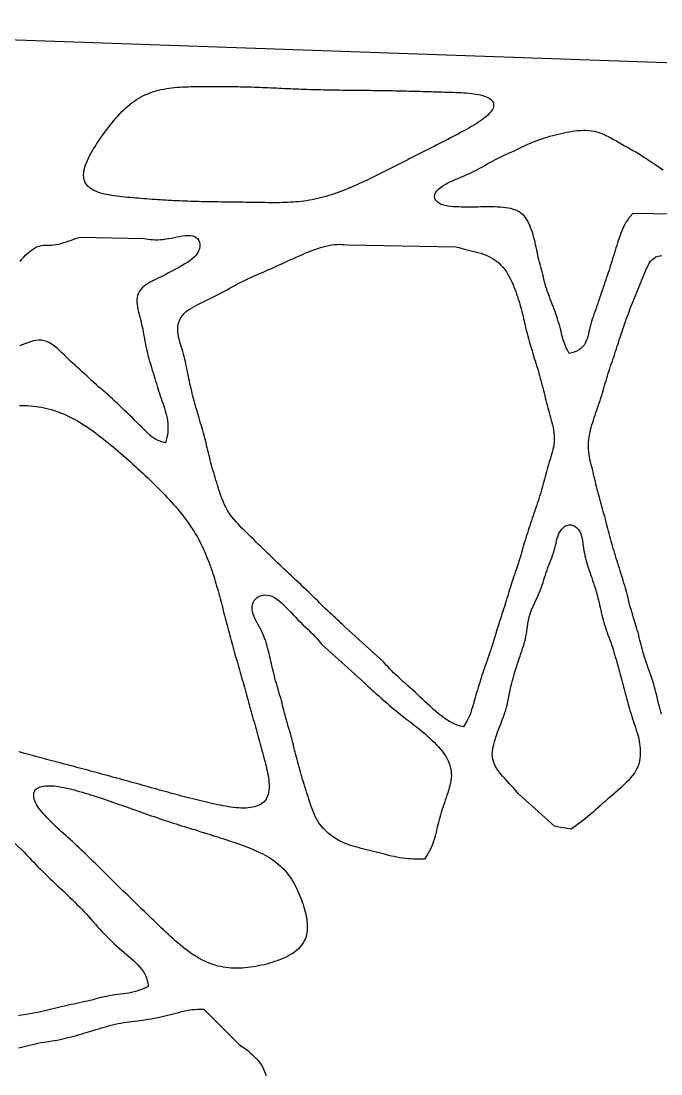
# Model space of a CAD drawing. Header units: metres. Extents: x 143 to 243, y 0 to 90.
# Drawn here: x 169.29 to 196.86, y 45.04 to 90.44 of the extents above; entities that cross this region are included whole.
import ezdxf

# ---------------------------------------------------------------- set-up
doc = ezdxf.new("R2010")
doc.units = ezdxf.units.M

msp = doc.modelspace()

# ---------------------------------------------------------------- linework, layer by layer
for points in [[(239.719, -0.362), (242.771, 87.047), (145.622, 90.439), (142.57, 3.031)], [(181.595, 82.693), (181.476, 82.677), (181.357, 82.662), (181.237, 82.65), (181.118, 82.639), (180.999, 82.63), (180.88, 82.623), (180.761, 82.617), (180.642, 82.613), (180.523, 82.61), (180.404, 82.608), (180.285, 82.607), (180.166, 82.606), (180.047, 82.607), (179.928, 82.607), (179.809, 82.609), (179.69, 82.61), (179.571, 82.612), (179.452, 82.613), (179.333, 82.615), (179.215, 82.617), (179.096, 82.619), (178.977, 82.621), (178.858, 82.623), (178.739, 82.625), (178.62, 82.626), (178.501, 82.628), (178.382, 82.63), (178.263, 82.631), (178.144, 82.633), (178.025, 82.635), (177.906, 82.636), (177.787, 82.638), (177.668, 82.64), (177.549, 82.641), (177.43, 82.643), (177.311, 82.646), (177.192, 82.648), (177.073, 82.65), (176.954, 82.653), (176.835, 82.656), (176.716, 82.659), (176.597, 82.663), (176.478, 82.667), (176.359, 82.671), (176.24, 82.676), (176.121, 82.681), (176.003, 82.686), (175.884, 82.692), (175.765, 82.698), (175.646, 82.705), (175.527, 82.712), (175.408, 82.719), (175.289, 82.727), (175.17, 82.735), (175.051, 82.743), (174.932, 82.751), (174.813, 82.76), (174.695, 82.769), (174.576, 82.778), (174.457, 82.787), (174.339, 82.797), (174.221, 82.806), (174.103, 82.817), (173.985, 82.827), (173.868, 82.838), (173.752, 82.849), (173.636, 82.861), (173.522, 82.874), (173.409, 82.888), (173.298, 82.903), (173.188, 82.92), (173.081, 82.939), (172.976, 82.959), (172.874, 82.981), (172.776, 83.006), (172.681, 83.034), (172.591, 83.065), (172.506, 83.099), (172.425, 83.136), (172.351, 83.177), (172.282, 83.222), (172.22, 83.27), (172.164, 83.322), (172.116, 83.379), (172.075, 83.439), (172.041, 83.503), (172.015, 83.572), (171.996, 83.643), (171.985, 83.719), (171.982, 83.798), (171.986, 83.88), (171.996, 83.965), (172.014, 84.053), (172.038, 84.143), (172.068, 84.236), (172.104, 84.331), (172.145, 84.428), (172.19, 84.526), (172.241, 84.625), (172.295, 84.726), (172.352, 84.827), (172.413, 84.93), (172.476, 85.033), (172.542, 85.136), (172.61, 85.239), (172.68, 85.343), (172.751, 85.446), (172.824, 85.549), (172.898, 85.652), (172.974, 85.754), (173.051, 85.855), (173.129, 85.955), (173.208, 86.054), (173.288, 86.151), (173.37, 86.247), (173.452, 86.341), (173.537, 86.432), (173.622, 86.521), (173.709, 86.607), (173.798, 86.691), (173.889, 86.771), (173.98, 86.848), (174.074, 86.921), (174.17, 86.99), (174.267, 87.055), (174.366, 87.116), (174.466, 87.173), (174.568, 87.226), (174.672, 87.275), (174.778, 87.32), (174.885, 87.36), (174.993, 87.397), (175.103, 87.43), (175.214, 87.459), (175.326, 87.485), (175.439, 87.508), (175.553, 87.528), (175.668, 87.545), (175.783, 87.56), (175.899, 87.572), (176.016, 87.583), (176.133, 87.592), (176.251, 87.599), (176.369, 87.605), (176.487, 87.61), (176.605, 87.614), (176.724, 87.617), (176.842, 87.619), (176.961, 87.621), (177.08, 87.622), (177.199, 87.623), (177.318, 87.623), (177.437, 87.623), (177.556, 87.623), (177.674, 87.623), (177.793, 87.622), (177.912, 87.621), (178.031, 87.62), (178.15, 87.619), (178.269, 87.617), (178.388, 87.615), (178.507, 87.613), (178.626, 87.611), (178.745, 87.609), (178.864, 87.606), (178.983, 87.603), (179.102, 87.6), (179.221, 87.596), (179.34, 87.592), (179.459, 87.588), (179.578, 87.584), (179.697, 87.579), (179.816, 87.574), (179.935, 87.569), (180.054, 87.564), (180.173, 87.559), (180.292, 87.554), (180.411, 87.548), (180.53, 87.543), (180.649, 87.537), (180.768, 87.532), (180.887, 87.527), (181.006, 87.521), (181.125, 87.516), (181.244, 87.512), (181.363, 87.507), (181.482, 87.503), (181.601, 87.499), (181.72, 87.495), (181.839, 87.491), (181.958, 87.488), (182.077, 87.485), (182.196, 87.482), (182.315, 87.479), (182.434, 87.477), (182.553, 87.475), (182.672, 87.473), (182.791, 87.471), (182.91, 87.469), (183.029, 87.467), (183.148, 87.466), (183.267, 87.464), (183.386, 87.463), (183.505, 87.461), (183.624, 87.46), (183.743, 87.459), (183.862, 87.457), (183.981, 87.456), (184.1, 87.455), (184.22, 87.454), (184.339, 87.452), (184.458, 87.451), (184.577, 87.449), (184.696, 87.448), (184.815, 87.446), (184.934, 87.444), (185.053, 87.443), (185.172, 87.441), (185.291, 87.438), (185.41, 87.436), (185.529, 87.434), (185.648, 87.431), (185.767, 87.428), (185.886, 87.426), (186.005, 87.422), (186.124, 87.419), (186.243, 87.416), (186.362, 87.413), (186.481, 87.409), (186.601, 87.406), (186.72, 87.402), (186.839, 87.399), (186.958, 87.395), (187.077, 87.392), (187.196, 87.389), (187.314, 87.386), (187.433, 87.382), (187.552, 87.379), (187.67, 87.376), (187.788, 87.372), (187.905, 87.368), (188.021, 87.364), (188.137, 87.359), (188.252, 87.353), (188.365, 87.346), (188.476, 87.338), (188.586, 87.328), (188.692, 87.317), (188.796, 87.304), (188.897, 87.289), (188.993, 87.272), (189.085, 87.252), (189.172, 87.229), (189.254, 87.204), (189.329, 87.176), (189.398, 87.145), (189.459, 87.111), (189.512, 87.074), (189.558, 87.034), (189.595, 86.991), (189.622, 86.946), (189.641, 86.898), (189.65, 86.848), (189.65, 86.796), (189.641, 86.741), (189.622, 86.685), (189.594, 86.628), (189.557, 86.569), (189.512, 86.509), (189.458, 86.449), (189.397, 86.387), (189.328, 86.326), (189.253, 86.264), (189.171, 86.201), (189.084, 86.139), (188.992, 86.076), (188.895, 86.014), (188.794, 85.952), (188.691, 85.889), (188.584, 85.827), (188.474, 85.766), (188.363, 85.704), (188.25, 85.643), (188.135, 85.581), (188.02, 85.52), (187.904, 85.459), (187.787, 85.399), (187.67, 85.338), (187.552, 85.277), (187.434, 85.217), (187.317, 85.157), (187.199, 85.097), (187.082, 85.037), (186.964, 84.978), (186.847, 84.918), (186.731, 84.859), (186.614, 84.8), (186.498, 84.741), (186.382, 84.682), (186.266, 84.623), (186.151, 84.564), (186.036, 84.506), (185.921, 84.447), (185.806, 84.389), (185.692, 84.331), (185.577, 84.273), (185.463, 84.215), (185.348, 84.157), (185.234, 84.099), (185.12, 84.041), (185.005, 83.983), (184.89, 83.925), (184.775, 83.868), (184.66, 83.811), (184.545, 83.754), (184.429, 83.697), (184.313, 83.64), (184.197, 83.584), (184.081, 83.529), (183.964, 83.474), (183.847, 83.42), (183.73, 83.367), (183.612, 83.315), (183.494, 83.264), (183.376, 83.214), (183.258, 83.165), (183.14, 83.118), (183.021, 83.073), (182.903, 83.03), (182.784, 82.988), (182.665, 82.948), (182.547, 82.911), (182.428, 82.875), (182.309, 82.842), (182.19, 82.812), (182.071, 82.783), (181.952, 82.757), (181.833, 82.734), (181.714, 82.712)], [(188.35, 60.009), (188.165, 60.056), (188.08, 60.085), (187.978, 60.124), (187.859, 60.175), (187.749, 60.235), (187.633, 60.306), (187.516, 60.386), (187.398, 60.474), (187.28, 60.569), (187.162, 60.669), (187.046, 60.772), (186.93, 60.876), (186.816, 60.981), (186.705, 61.085), (186.596, 61.188), (186.488, 61.289), (186.382, 61.388), (186.276, 61.485), (186.17, 61.581), (186.063, 61.677), (185.956, 61.772), (185.848, 61.868), (185.74, 61.964), (185.633, 62.06), (185.53, 62.155), (185.429, 62.249), (185.334, 62.341), (185.246, 62.428), (185.158, 62.522), (185.084, 62.602), (185.025, 62.668), (184.903, 62.812), (183.235, 64.314), (183.124, 64.428), (183.07, 64.481), (183.004, 64.545), (182.925, 64.62), (182.848, 64.691), (182.767, 64.766), (182.682, 64.843), (182.596, 64.922), (182.51, 65.002), (182.423, 65.084), (182.335, 65.168), (182.247, 65.253), (182.158, 65.342), (182.067, 65.433), (181.972, 65.527), (181.874, 65.624), (181.772, 65.724), (181.667, 65.826), (181.559, 65.93), (181.448, 66.035), (181.336, 66.14), (181.225, 66.244), (181.116, 66.347), (181.009, 66.447), (180.905, 66.544), (180.805, 66.638), (180.709, 66.729), (180.615, 66.817), (180.525, 66.903), (180.437, 66.987), (180.35, 67.069), (180.263, 67.152), (180.177, 67.235), (180.09, 67.319), (180.002, 67.404), (179.911, 67.493), (179.818, 67.584), (179.722, 67.678), (179.623, 67.775), (179.521, 67.874), (179.418, 67.976), (179.313, 68.078), (179.208, 68.181), (179.104, 68.283), (179.002, 68.383), (178.903, 68.482), (178.806, 68.579), (178.712, 68.675), (178.622, 68.771), (178.535, 68.867), (178.451, 68.964), (178.372, 69.063), (178.298, 69.163), (178.229, 69.266), (178.164, 69.369), (178.105, 69.475), (178.052, 69.58), (178.004, 69.687), (177.961, 69.794), (177.92, 69.9), (177.883, 70.007), (177.848, 70.114), (177.815, 70.22), (177.782, 70.327), (177.749, 70.433), (177.717, 70.54), (177.684, 70.647), (177.651, 70.753), (177.618, 70.86), (177.586, 70.967), (177.555, 71.073), (177.525, 71.18), (177.496, 71.286), (177.468, 71.393), (177.441, 71.499), (177.414, 71.606), (177.388, 71.712), (177.362, 71.819), (177.336, 71.925), (177.309, 72.032), (177.282, 72.139), (177.256, 72.245), (177.229, 72.352), (177.202, 72.458), (177.174, 72.565), (177.146, 72.671), (177.117, 72.778), (177.087, 72.884), (177.056, 72.991), (177.024, 73.098), (176.993, 73.204), (176.961, 73.311), (176.93, 73.417), (176.898, 73.524), (176.868, 73.631), (176.838, 73.737), (176.808, 73.844), (176.778, 73.95), (176.75, 74.057), (176.721, 74.163), (176.693, 74.27), (176.665, 74.376), (176.639, 74.483), (176.614, 74.589), (176.589, 74.696), (176.565, 74.802), (176.542, 74.909), (176.52, 75.015), (176.499, 75.122), (176.478, 75.228), (176.457, 75.335), (176.436, 75.441), (176.415, 75.548), (176.392, 75.654), (176.369, 75.761), (176.343, 75.867), (176.315, 75.974), (176.286, 76.08), (176.255, 76.187), (176.223, 76.294), (176.19, 76.4), (176.156, 76.507), (176.125, 76.613), (176.096, 76.72), (176.072, 76.826), (176.052, 76.933), (176.04, 77.039), (176.035, 77.145), (176.04, 77.251), (176.056, 77.356), (176.083, 77.459), (176.122, 77.56), (176.175, 77.657), (176.24, 77.748), (176.316, 77.833), (176.403, 77.912), (176.496, 77.984), (176.596, 78.049), (176.699, 78.109), (176.803, 78.164), (176.909, 78.217), (177.014, 78.269), (177.12, 78.321), (177.227, 78.373), (177.334, 78.427), (177.444, 78.481), (177.555, 78.537), (177.669, 78.594), (177.785, 78.653), (177.902, 78.714), (178.02, 78.776), (178.138, 78.84), (178.257, 78.906), (178.377, 78.973), (178.496, 79.039), (178.615, 79.105), (178.734, 79.168), (178.853, 79.229), (178.972, 79.287), (179.091, 79.343), (179.21, 79.396), (179.329, 79.448), (179.448, 79.499), (179.567, 79.55), (179.686, 79.602), (179.805, 79.654), (179.924, 79.707), (180.044, 79.76), (180.163, 79.814), (180.282, 79.868), (180.401, 79.922), (180.52, 79.977), (180.639, 80.031), (180.758, 80.085), (180.877, 80.139), (180.996, 80.193), (181.115, 80.246), (181.234, 80.299), (181.353, 80.351), (181.473, 80.403), (181.592, 80.453), (181.711, 80.501), (181.83, 80.548), (181.949, 80.592), (182.068, 80.634), (182.187, 80.673), (182.306, 80.707), (182.425, 80.738), (182.543, 80.765), (182.66, 80.785), (182.775, 80.8), (182.886, 80.81), (183.005, 80.812), (183.107, 80.811), (183.192, 80.808), (183.378, 80.789), (188.02, 80.708), (188.206, 80.655), (188.291, 80.632), (188.393, 80.606), (188.512, 80.576), (188.623, 80.55), (188.738, 80.522), (188.855, 80.493), (188.973, 80.461), (189.091, 80.427), (189.209, 80.388), (189.326, 80.343), (189.442, 80.292), (189.554, 80.232), (189.664, 80.165), (189.768, 80.09), (189.867, 80.008), (189.961, 79.918), (190.047, 79.823), (190.126, 79.723), (190.198, 79.621), (190.264, 79.516), (190.323, 79.41), (190.377, 79.304), (190.426, 79.197), (190.472, 79.091), (190.516, 78.984), (190.557, 78.877), (190.598, 78.771), (190.637, 78.664), (190.674, 78.558), (190.711, 78.451), (190.747, 78.345), (190.78, 78.238), (190.812, 78.132), (190.841, 78.025), (190.868, 77.919), (190.894, 77.812), (190.918, 77.706), (190.941, 77.599), (190.963, 77.493), (190.986, 77.387), (191.01, 77.28), (191.034, 77.174), (191.06, 77.068), (191.088, 76.961), (191.118, 76.855), (191.148, 76.748), (191.179, 76.642), (191.211, 76.535), (191.242, 76.429), (191.274, 76.322), (191.306, 76.216), (191.338, 76.109), (191.37, 76.003), (191.402, 75.896), (191.435, 75.79), (191.468, 75.683), (191.501, 75.577), (191.534, 75.47), (191.566, 75.364), (191.598, 75.257), (191.629, 75.151), (191.658, 75.044), (191.688, 74.938), (191.716, 74.831), (191.744, 74.725), (191.771, 74.618), (191.797, 74.512), (191.824, 74.405), (191.85, 74.299), (191.876, 74.193), (191.903, 74.086), (191.931, 73.98), (191.959, 73.873), (191.988, 73.767), (192.016, 73.66), (192.046, 73.554), (192.076, 73.447), (192.105, 73.341), (192.133, 73.234), (192.161, 73.128), (192.187, 73.022), (192.211, 72.915), (192.231, 72.809), (192.247, 72.702), (192.258, 72.596), (192.263, 72.49), (192.262, 72.384), (192.254, 72.278), (192.241, 72.172), (192.222, 72.066), (192.198, 71.96), (192.171, 71.854), (192.141, 71.748), (192.11, 71.642), (192.078, 71.537), (192.046, 71.431), (192.015, 71.325), (191.985, 71.219), (191.956, 71.113), (191.927, 71.008), (191.899, 70.902), (191.871, 70.796), (191.843, 70.69), (191.815, 70.584), (191.786, 70.478), (191.757, 70.373), (191.726, 70.267), (191.695, 70.161), (191.663, 70.055), (191.63, 69.949), (191.596, 69.844), (191.561, 69.738), (191.526, 69.632), (191.49, 69.526), (191.454, 69.421), (191.418, 69.315), (191.382, 69.209), (191.345, 69.103), (191.309, 68.998), (191.274, 68.892), (191.239, 68.786), (191.204, 68.68), (191.169, 68.575), (191.135, 68.469), (191.101, 68.363), (191.068, 68.257), (191.035, 68.151), (191.002, 68.046), (190.97, 67.94), (190.938, 67.834), (190.908, 67.728), (190.877, 67.622), (190.846, 67.517), (190.816, 67.411), (190.785, 67.305), (190.753, 67.199), (190.72, 67.094), (190.687, 66.988), (190.652, 66.882), (190.617, 66.776), (190.581, 66.67), (190.544, 66.565), (190.508, 66.459), (190.473, 66.353), (190.439, 66.248), (190.405, 66.142), (190.372, 66.036), (190.339, 65.93), (190.308, 65.824), (190.275, 65.719), (190.243, 65.613), (190.21, 65.507), (190.177, 65.401), (190.144, 65.296), (190.11, 65.19), (190.076, 65.084), (190.041, 64.978), (190.007, 64.873), (189.973, 64.767), (189.939, 64.661), (189.905, 64.555), (189.872, 64.45), (189.839, 64.344), (189.806, 64.238), (189.773, 64.132), (189.741, 64.026), (189.709, 63.921), (189.677, 63.815), (189.645, 63.709), (189.612, 63.603), (189.579, 63.498), (189.544, 63.392), (189.51, 63.286), (189.474, 63.18), (189.438, 63.075), (189.401, 62.969), (189.363, 62.863), (189.326, 62.758), (189.289, 62.652), (189.252, 62.546), (189.216, 62.44), (189.181, 62.335), (189.147, 62.229), (189.114, 62.123), (189.08, 62.017), (189.047, 61.912), (189.014, 61.806), (188.981, 61.7), (188.948, 61.594), (188.915, 61.489), (188.883, 61.383), (188.851, 61.277), (188.82, 61.171), (188.791, 61.065), (188.762, 60.96), (188.732, 60.854), (188.702, 60.75), (188.668, 60.645), (188.632, 60.543), (188.593, 60.445), (188.542, 60.339), (188.496, 60.249), (188.454, 60.173)], [(192.99, 55.6), (192.812, 55.626), (192.736, 55.638), (192.634, 55.654), (192.532, 55.671), (192.455, 55.684), (192.277, 55.716), (190.727, 57.112), (190.587, 57.279), (190.519, 57.356), (190.436, 57.448), (190.338, 57.555), (190.243, 57.655), (190.146, 57.759), (190.05, 57.865), (189.958, 57.971), (189.872, 58.078), (189.796, 58.185), (189.731, 58.292), (189.679, 58.399), (189.639, 58.505), (189.611, 58.612), (189.596, 58.718), (189.592, 58.825), (189.597, 58.931), (189.61, 59.037), (189.629, 59.143), (189.654, 59.249), (189.683, 59.355), (189.715, 59.461), (189.749, 59.567), (189.784, 59.672), (189.822, 59.778), (189.861, 59.884), (189.9, 59.99), (189.941, 60.095), (189.982, 60.201), (190.023, 60.307), (190.063, 60.413), (190.101, 60.518), (190.137, 60.624), (190.17, 60.73), (190.199, 60.836), (190.225, 60.942), (190.249, 61.048), (190.271, 61.154), (190.292, 61.26), (190.313, 61.366), (190.334, 61.472), (190.356, 61.578), (190.38, 61.684), (190.405, 61.79), (190.431, 61.896), (190.459, 62.002), (190.488, 62.107), (190.519, 62.213), (190.55, 62.319), (190.583, 62.425), (190.616, 62.531), (190.65, 62.637), (190.684, 62.743), (190.718, 62.848), (190.753, 62.954), (190.789, 63.06), (190.824, 63.166), (190.86, 63.272), (190.895, 63.378), (190.929, 63.483), (190.962, 63.589), (190.992, 63.695), (191.018, 63.801), (191.04, 63.907), (191.059, 64.013), (191.075, 64.119), (191.089, 64.225), (191.103, 64.331), (191.118, 64.437), (191.136, 64.543), (191.159, 64.649), (191.186, 64.755), (191.218, 64.861), (191.255, 64.967), (191.296, 65.073), (191.341, 65.178), (191.389, 65.284), (191.437, 65.39), (191.487, 65.495), (191.535, 65.601), (191.582, 65.707), (191.627, 65.813), (191.669, 65.918), (191.708, 66.024), (191.744, 66.13), (191.779, 66.236), (191.812, 66.342), (191.845, 66.448), (191.879, 66.553), (191.914, 66.659), (191.951, 66.765), (191.991, 66.871), (192.031, 66.977), (192.072, 67.082), (192.112, 67.188), (192.151, 67.294), (192.188, 67.4), (192.222, 67.506), (192.254, 67.612), (192.283, 67.717), (192.31, 67.823), (192.336, 67.929), (192.362, 68.035), (192.39, 68.14), (192.424, 68.242), (192.464, 68.342), (192.512, 68.435), (192.57, 68.521), (192.639, 68.594), (192.717, 68.652), (192.803, 68.693), (192.895, 68.713), (192.987, 68.712), (193.078, 68.69), (193.162, 68.647), (193.238, 68.587), (193.304, 68.512), (193.357, 68.426), (193.4, 68.331), (193.433, 68.231), (193.458, 68.128), (193.477, 68.023), (193.494, 67.917), (193.509, 67.81), (193.525, 67.704), (193.542, 67.597), (193.561, 67.491), (193.583, 67.384), (193.608, 67.278), (193.635, 67.171), (193.664, 67.065), (193.696, 66.958), (193.729, 66.852), (193.765, 66.745), (193.801, 66.638), (193.838, 66.532), (193.876, 66.425), (193.914, 66.318), (193.95, 66.212), (193.986, 66.105), (194.019, 65.998), (194.052, 65.892), (194.083, 65.785), (194.113, 65.679), (194.14, 65.572), (194.166, 65.466), (194.192, 65.359), (194.217, 65.253), (194.241, 65.146), (194.265, 65.04), (194.289, 64.933), (194.315, 64.827), (194.342, 64.72), (194.369, 64.613), (194.398, 64.507), (194.43, 64.4), (194.464, 64.294), (194.5, 64.187), (194.538, 64.08), (194.576, 63.974), (194.616, 63.867), (194.655, 63.76), (194.693, 63.654), (194.729, 63.547), (194.764, 63.44), (194.797, 63.334), (194.83, 63.227), (194.86, 63.12), (194.891, 63.014), (194.921, 62.907), (194.951, 62.801), (194.98, 62.694), (195.01, 62.588), (195.04, 62.481), (195.069, 62.374), (195.099, 62.268), (195.129, 62.161), (195.158, 62.055), (195.188, 61.948), (195.216, 61.842), (195.245, 61.735), (195.273, 61.628), (195.301, 61.522), (195.329, 61.415), (195.356, 61.309), (195.384, 61.202), (195.413, 61.096), (195.442, 60.989), (195.472, 60.882), (195.503, 60.776), (195.535, 60.669), (195.568, 60.563), (195.602, 60.456), (195.636, 60.349), (195.671, 60.243), (195.706, 60.136), (195.742, 60.029), (195.776, 59.923), (195.811, 59.816), (195.843, 59.709), (195.872, 59.603), (195.898, 59.496), (195.92, 59.39), (195.938, 59.283), (195.951, 59.177), (195.96, 59.071), (195.965, 58.964), (195.965, 58.858), (195.961, 58.752), (195.952, 58.646), (195.936, 58.54), (195.912, 58.434), (195.879, 58.328), (195.835, 58.222), (195.78, 58.116), (195.714, 58.011), (195.637, 57.906), (195.55, 57.8), (195.454, 57.695), (195.351, 57.59), (195.243, 57.486), (195.13, 57.382), (195.016, 57.279), (194.901, 57.177), (194.786, 57.077), (194.672, 56.978), (194.56, 56.882), (194.451, 56.787), (194.343, 56.693), (194.236, 56.6), (194.13, 56.506), (194.023, 56.413), (193.916, 56.318), (193.807, 56.224), (193.697, 56.131), (193.587, 56.04), (193.48, 55.954), (193.362, 55.865), (193.261, 55.789), (193.176, 55.728)], [(186.676, 54.294), (186.49, 54.296), (186.404, 54.298), (186.302, 54.301), (186.183, 54.305), (186.072, 54.311), (185.957, 54.319), (185.839, 54.331), (185.721, 54.346), (185.603, 54.364), (185.483, 54.385), (185.364, 54.409), (185.245, 54.436), (185.126, 54.464), (185.006, 54.494), (184.887, 54.524), (184.768, 54.555), (184.649, 54.585), (184.53, 54.616), (184.41, 54.646), (184.291, 54.675), (184.172, 54.705), (184.053, 54.735), (183.934, 54.765), (183.814, 54.797), (183.695, 54.83), (183.576, 54.865), (183.457, 54.904), (183.338, 54.946), (183.219, 54.994), (183.099, 55.047), (182.981, 55.108), (182.863, 55.176), (182.746, 55.252), (182.632, 55.335), (182.521, 55.424), (182.416, 55.52), (182.318, 55.62), (182.227, 55.722), (182.146, 55.827), (182.074, 55.933), (182.012, 56.039), (181.957, 56.146), (181.909, 56.253), (181.866, 56.359), (181.827, 56.465), (181.791, 56.572), (181.755, 56.678), (181.721, 56.785), (181.687, 56.891), (181.653, 56.997), (181.619, 57.104), (181.585, 57.21), (181.551, 57.316), (181.518, 57.423), (181.485, 57.529), (181.452, 57.635), (181.42, 57.742), (181.389, 57.848), (181.358, 57.954), (181.328, 58.061), (181.298, 58.167), (181.268, 58.273), (181.239, 58.38), (181.21, 58.486), (181.182, 58.592), (181.154, 58.699), (181.127, 58.805), (181.101, 58.911), (181.074, 59.017), (181.047, 59.124), (181.021, 59.23), (180.994, 59.336), (180.966, 59.443), (180.937, 59.549), (180.908, 59.655), (180.878, 59.761), (180.847, 59.868), (180.816, 59.974), (180.784, 60.08), (180.753, 60.187), (180.722, 60.293), (180.693, 60.399), (180.664, 60.506), (180.637, 60.612), (180.61, 60.718), (180.584, 60.824), (180.558, 60.931), (180.531, 61.037), (180.502, 61.143), (180.473, 61.25), (180.442, 61.356), (180.411, 61.462), (180.379, 61.569), (180.347, 61.675), (180.317, 61.781), (180.287, 61.888), (180.257, 61.994), (180.228, 62.1), (180.2, 62.206), (180.174, 62.313), (180.148, 62.419), (180.123, 62.525), (180.097, 62.631), (180.073, 62.738), (180.049, 62.844), (180.025, 62.95), (179.999, 63.056), (179.973, 63.163), (179.948, 63.269), (179.921, 63.375), (179.892, 63.481), (179.861, 63.588), (179.828, 63.694), (179.792, 63.8), (179.751, 63.907), (179.705, 64.013), (179.655, 64.12), (179.601, 64.226), (179.543, 64.333), (179.485, 64.44), (179.426, 64.546), (179.372, 64.653), (179.324, 64.759), (179.285, 64.865), (179.257, 64.971), (179.242, 65.075), (179.241, 65.176), (179.257, 65.274), (179.289, 65.367), (179.338, 65.452), (179.401, 65.528), (179.478, 65.591), (179.567, 65.641), (179.666, 65.674), (179.77, 65.691), (179.879, 65.689), (179.989, 65.67), (180.098, 65.634), (180.206, 65.581), (180.311, 65.515), (180.414, 65.437), (180.515, 65.35), (180.614, 65.256), (180.711, 65.156), (180.809, 65.053), (180.908, 64.948), (181.008, 64.841), (181.111, 64.734), (181.216, 64.626), (181.324, 64.519), (181.433, 64.411), (181.543, 64.305), (181.653, 64.198), (181.759, 64.094), (181.858, 63.995), (181.959, 63.887), (182.045, 63.795), (182.114, 63.718), (182.253, 63.55), (184.093, 61.894), (184.233, 61.762), (184.302, 61.698), (184.387, 61.62), (184.488, 61.527), (184.589, 61.436), (184.697, 61.34), (184.809, 61.239), (184.924, 61.137), (185.042, 61.035), (185.16, 60.932), (185.278, 60.831), (185.397, 60.732), (185.516, 60.635), (185.634, 60.54), (185.753, 60.447), (185.871, 60.355), (185.99, 60.264), (186.108, 60.173), (186.226, 60.082), (186.342, 59.991), (186.457, 59.899), (186.57, 59.807), (186.681, 59.715), (186.787, 59.623), (186.891, 59.53), (186.991, 59.437), (187.087, 59.344), (187.178, 59.25), (187.265, 59.154), (187.349, 59.057), (187.427, 58.958), (187.501, 58.857), (187.568, 58.754), (187.629, 58.65), (187.683, 58.545), (187.729, 58.439), (187.766, 58.332), (187.795, 58.225), (187.814, 58.118), (187.825, 58.011), (187.828, 57.905), (187.821, 57.798), (187.808, 57.692), (187.79, 57.585), (187.765, 57.479), (187.736, 57.373), (187.705, 57.266), (187.671, 57.16), (187.636, 57.054), (187.599, 56.948), (187.562, 56.842), (187.526, 56.736), (187.491, 56.629), (187.456, 56.523), (187.422, 56.417), (187.389, 56.311), (187.357, 56.204), (187.327, 56.098), (187.297, 55.992), (187.269, 55.886), (187.242, 55.779), (187.217, 55.673), (187.192, 55.567), (187.167, 55.46), (187.14, 55.354), (187.112, 55.248), (187.082, 55.142), (187.048, 55.037), (187.01, 54.932), (186.967, 54.829), (186.923, 54.731), (186.868, 54.625), (186.819, 54.534), (186.776, 54.458)], [(178.816, 49.602), (178.699, 49.596), (178.581, 49.594), (178.464, 49.596), (178.347, 49.602), (178.23, 49.611), (178.114, 49.625), (177.999, 49.643), (177.884, 49.666), (177.769, 49.693), (177.655, 49.724), (177.542, 49.761), (177.43, 49.802), (177.318, 49.847), (177.208, 49.897), (177.098, 49.951), (176.988, 50.009), (176.88, 50.072), (176.772, 50.139), (176.665, 50.209), (176.559, 50.282), (176.453, 50.359), (176.348, 50.439), (176.243, 50.522), (176.139, 50.607), (176.035, 50.695), (175.932, 50.784), (175.829, 50.876), (175.726, 50.969), (175.624, 51.063), (175.521, 51.159), (175.419, 51.255), (175.316, 51.352), (175.214, 51.45), (175.111, 51.549), (175.009, 51.648), (174.906, 51.747), (174.804, 51.846), (174.701, 51.946), (174.599, 52.045), (174.496, 52.145), (174.393, 52.245), (174.291, 52.344), (174.188, 52.444), (174.086, 52.544), (173.984, 52.643), (173.882, 52.743), (173.78, 52.842), (173.678, 52.941), (173.577, 53.041), (173.475, 53.14), (173.375, 53.239), (173.274, 53.338), (173.174, 53.437), (173.074, 53.536), (172.974, 53.634), (172.875, 53.733), (172.776, 53.831), (172.677, 53.928), (172.578, 54.025), (172.48, 54.122), (172.382, 54.219), (172.283, 54.314), (172.185, 54.409), (172.087, 54.504), (171.99, 54.598), (171.892, 54.691), (171.794, 54.783), (171.696, 54.874), (171.599, 54.965), (171.501, 55.055), (171.404, 55.145), (171.307, 55.233), (171.21, 55.321), (171.114, 55.408), (171.019, 55.495), (170.925, 55.582), (170.832, 55.668), (170.741, 55.753), (170.651, 55.839), (170.564, 55.923), (170.48, 56.008), (170.398, 56.092), (170.321, 56.176), (170.247, 56.26), (170.178, 56.342), (170.113, 56.424), (170.055, 56.505), (170.002, 56.585), (169.955, 56.663), (169.916, 56.739), (169.883, 56.814), (169.858, 56.885), (169.841, 56.954), (169.832, 57.02), (169.831, 57.082), (169.838, 57.14), (169.853, 57.195), (169.877, 57.244), (169.908, 57.289), (169.948, 57.329), (169.995, 57.364), (170.049, 57.394), (170.111, 57.419), (170.179, 57.439), (170.253, 57.453), (170.333, 57.463), (170.418, 57.468), (170.508, 57.468), (170.602, 57.464), (170.701, 57.456), (170.802, 57.445), (170.907, 57.429), (171.014, 57.411), (171.124, 57.39), (171.235, 57.366), (171.348, 57.341), (171.462, 57.313), (171.578, 57.283), (171.694, 57.252), (171.811, 57.219), (171.928, 57.186), (172.046, 57.151), (172.164, 57.115), (172.282, 57.078), (172.401, 57.041), (172.52, 57.003), (172.638, 56.964), (172.757, 56.925), (172.876, 56.885), (172.995, 56.844), (173.114, 56.803), (173.232, 56.762), (173.351, 56.72), (173.47, 56.678), (173.589, 56.636), (173.708, 56.594), (173.827, 56.551), (173.946, 56.509), (174.065, 56.466), (174.183, 56.424), (174.302, 56.381), (174.421, 56.339), (174.54, 56.297), (174.659, 56.256), (174.778, 56.214), (174.897, 56.173), (175.016, 56.133), (175.134, 56.092), (175.253, 56.052), (175.372, 56.013), (175.491, 55.973), (175.61, 55.934), (175.729, 55.896), (175.848, 55.858), (175.967, 55.82), (176.086, 55.782), (176.205, 55.744), (176.323, 55.707), (176.442, 55.67), (176.561, 55.632), (176.68, 55.595), (176.799, 55.558), (176.918, 55.521), (177.037, 55.484), (177.156, 55.447), (177.275, 55.41), (177.394, 55.373), (177.512, 55.335), (177.631, 55.298), (177.75, 55.26), (177.869, 55.222), (177.987, 55.184), (178.106, 55.145), (178.224, 55.106), (178.342, 55.067), (178.46, 55.027), (178.577, 54.987), (178.694, 54.946), (178.81, 54.904), (178.925, 54.862), (179.04, 54.818), (179.153, 54.774), (179.265, 54.728), (179.376, 54.68), (179.485, 54.631), (179.593, 54.58), (179.698, 54.527), (179.801, 54.473), (179.902, 54.415), (180, 54.356), (180.095, 54.294), (180.188, 54.229), (180.277, 54.161), (180.363, 54.091), (180.446, 54.018), (180.526, 53.943), (180.603, 53.864), (180.676, 53.783), (180.746, 53.699), (180.813, 53.613), (180.876, 53.525), (180.937, 53.434), (180.995, 53.341), (181.05, 53.246), (181.102, 53.149), (181.153, 53.051), (181.2, 52.952), (181.246, 52.851), (181.289, 52.75), (181.33, 52.648), (181.37, 52.545), (181.406, 52.441), (181.441, 52.338), (181.474, 52.234), (181.503, 52.131), (181.531, 52.028), (181.555, 51.925), (181.576, 51.823), (181.593, 51.722), (181.607, 51.622), (181.616, 51.524), (181.621, 51.427), (181.621, 51.331), (181.615, 51.237), (181.605, 51.146), (181.588, 51.056), (181.566, 50.969), (181.537, 50.885), (181.502, 50.803), (181.461, 50.724), (181.414, 50.648), (181.36, 50.574), (181.301, 50.504), (181.235, 50.436), (181.164, 50.372), (181.087, 50.311), (181.005, 50.252), (180.919, 50.197), (180.828, 50.144), (180.733, 50.094), (180.634, 50.046), (180.532, 50.001), (180.427, 49.958), (180.32, 49.918), (180.211, 49.88), (180.099, 49.844), (179.986, 49.81), (179.872, 49.779), (179.756, 49.75), (179.64, 49.722), (179.523, 49.697), (179.406, 49.675), (179.288, 49.655), (179.17, 49.637), (179.052, 49.622), (178.934, 49.611)]]:
    msp.add_lwpolyline(points, close=True)
for points in [[(198.269, 82.094), (195.647, 82.14), (195.529, 82.01), (195.48, 81.948), (195.424, 81.872), (195.362, 81.781), (195.311, 81.692), (195.263, 81.597), (195.216, 81.498), (195.174, 81.396), (195.133, 81.292), (195.094, 81.187), (195.056, 81.082), (195.02, 80.976), (194.986, 80.87), (194.952, 80.764), (194.919, 80.658), (194.886, 80.552), (194.854, 80.446), (194.822, 80.339), (194.79, 80.233), (194.757, 80.127), (194.724, 80.021), (194.69, 79.915), (194.657, 79.809), (194.622, 79.703), (194.588, 79.597), (194.553, 79.491), (194.518, 79.385), (194.482, 79.279), (194.446, 79.173), (194.41, 79.067), (194.373, 78.961), (194.337, 78.855), (194.301, 78.749), (194.265, 78.643), (194.23, 78.537), (194.194, 78.431), (194.159, 78.325), (194.123, 78.219), (194.086, 78.113), (194.049, 78.007), (194.011, 77.901), (193.973, 77.795), (193.936, 77.689), (193.9, 77.583), (193.867, 77.477), (193.835, 77.371), (193.806, 77.265), (193.781, 77.159), (193.756, 77.053), (193.732, 76.948), (193.705, 76.844), (193.675, 76.742), (193.64, 76.644), (193.596, 76.551), (193.543, 76.465), (193.479, 76.386), (193.407, 76.318), (193.33, 76.26), (193.235, 76.211), (193.148, 76.174), (193.073, 76.147), (192.898, 76.104), (192.81, 76.27), (192.776, 76.347), (192.738, 76.438), (192.696, 76.545), (192.664, 76.644), (192.634, 76.747), (192.606, 76.852), (192.579, 76.957), (192.552, 77.064), (192.524, 77.17), (192.495, 77.277), (192.466, 77.383), (192.435, 77.49), (192.402, 77.596), (192.368, 77.703), (192.333, 77.809), (192.296, 77.916), (192.258, 78.022), (192.217, 78.129), (192.176, 78.236), (192.133, 78.342), (192.091, 78.449), (192.049, 78.556), (192.009, 78.662), (191.97, 78.769), (191.935, 78.875), (191.902, 78.982), (191.873, 79.088), (191.845, 79.195), (191.817, 79.301), (191.791, 79.408), (191.765, 79.514), (191.738, 79.621), (191.71, 79.727), (191.681, 79.834), (191.653, 79.94), (191.626, 80.047), (191.6, 80.153), (191.574, 80.26), (191.55, 80.366), (191.527, 80.473), (191.505, 80.579), (191.482, 80.685), (191.458, 80.792), (191.434, 80.898), (191.408, 81.005), (191.38, 81.111), (191.349, 81.218), (191.317, 81.324), (191.282, 81.43), (191.244, 81.536), (191.202, 81.641), (191.154, 81.743), (191.101, 81.842), (191.041, 81.936), (190.972, 82.023), (190.895, 82.103), (190.809, 82.173), (190.715, 82.232), (190.615, 82.281), (190.508, 82.32), (190.396, 82.351), (190.282, 82.374), (190.165, 82.39), (190.047, 82.403), (189.928, 82.412), (189.809, 82.419), (189.69, 82.424), (189.571, 82.427), (189.452, 82.428), (189.333, 82.428), (189.214, 82.427), (189.095, 82.424), (188.976, 82.421), (188.856, 82.419), (188.737, 82.417), (188.618, 82.416), (188.499, 82.416), (188.38, 82.417), (188.261, 82.419), (188.142, 82.422), (188.023, 82.426), (187.904, 82.433), (187.786, 82.444), (187.671, 82.46), (187.559, 82.482), (187.452, 82.512), (187.354, 82.55), (187.268, 82.598), (187.196, 82.656), (187.142, 82.722), (187.109, 82.794), (187.097, 82.872), (187.109, 82.954), (187.143, 83.035), (187.197, 83.116), (187.268, 83.192), (187.355, 83.265), (187.453, 83.334), (187.56, 83.398), (187.672, 83.458), (187.788, 83.515), (187.906, 83.569), (188.024, 83.62), (188.144, 83.67), (188.262, 83.719), (188.38, 83.768), (188.498, 83.817), (188.613, 83.868), (188.727, 83.921), (188.839, 83.976), (188.948, 84.033), (189.056, 84.094), (189.163, 84.155), (189.269, 84.217), (189.376, 84.28), (189.484, 84.342), (189.593, 84.402), (189.705, 84.461), (189.819, 84.517), (189.935, 84.573), (190.052, 84.627), (190.17, 84.681), (190.289, 84.736), (190.408, 84.791), (190.527, 84.848), (190.646, 84.905), (190.765, 84.962), (190.885, 85.018), (191.004, 85.073), (191.123, 85.126), (191.242, 85.178), (191.361, 85.227), (191.481, 85.274), (191.6, 85.319), (191.719, 85.361), (191.838, 85.401), (191.957, 85.439), (192.077, 85.474), (192.196, 85.507), (192.315, 85.538), (192.434, 85.567), (192.553, 85.594), (192.672, 85.619), (192.792, 85.643), (192.911, 85.666), (193.03, 85.686), (193.149, 85.704), (193.268, 85.718), (193.387, 85.727), (193.507, 85.733), (193.626, 85.732), (193.745, 85.725), (193.864, 85.71), (193.983, 85.688), (194.102, 85.658), (194.221, 85.62), (194.34, 85.575), (194.46, 85.522), (194.579, 85.464), (194.698, 85.401), (194.817, 85.335), (194.936, 85.268), (195.055, 85.199), (195.174, 85.131), (195.293, 85.063), (195.412, 84.997), (195.531, 84.93), (195.65, 84.862), (195.769, 84.793), (195.889, 84.722), (196.008, 84.65), (196.127, 84.575), (196.246, 84.497), (196.365, 84.417), (196.484, 84.336), (196.603, 84.255), (196.722, 84.175), (196.841, 84.097), (196.96, 84.021)], [(169.245, 80.071), (169.325, 80.169), (169.409, 80.265), (169.497, 80.356), (169.587, 80.443), (169.68, 80.523), (169.776, 80.594), (169.873, 80.653), (169.973, 80.701), (170.073, 80.735), (170.174, 80.757), (170.275, 80.769), (170.377, 80.774), (170.48, 80.776), (170.584, 80.78), (170.69, 80.788), (170.797, 80.803), (170.906, 80.824), (171.016, 80.853), (171.128, 80.886), (171.24, 80.922), (171.348, 80.957), (171.466, 80.996), (171.568, 81.03), (171.653, 81.058), (171.838, 81.117), (174.573, 81.069), (174.758, 81.033), (174.843, 81.023), (174.945, 81.013), (175.064, 81.006), (175.174, 81.008), (175.29, 81.015), (175.407, 81.026), (175.525, 81.042), (175.643, 81.061), (175.762, 81.083), (175.881, 81.108), (176, 81.132), (176.119, 81.155), (176.236, 81.176), (176.352, 81.191), (176.464, 81.198), (176.571, 81.195), (176.67, 81.179), (176.76, 81.149), (176.837, 81.106), (176.9, 81.05), (176.949, 80.981), (176.98, 80.901), (176.995, 80.813), (176.993, 80.72), (176.974, 80.624), (176.939, 80.528), (176.889, 80.434), (176.825, 80.345), (176.747, 80.259), (176.659, 80.18), (176.562, 80.105), (176.457, 80.034), (176.347, 79.966), (176.233, 79.9), (176.116, 79.834), (175.998, 79.769), (175.879, 79.705), (175.761, 79.64), (175.643, 79.577), (175.526, 79.516), (175.41, 79.458), (175.296, 79.401), (175.185, 79.348), (175.077, 79.295), (174.972, 79.243), (174.87, 79.19), (174.772, 79.135), (174.68, 79.076), (174.594, 79.013), (174.516, 78.944), (174.447, 78.869), (174.389, 78.789), (174.342, 78.703), (174.308, 78.611), (174.287, 78.516), (174.277, 78.416), (174.277, 78.314), (174.287, 78.21), (174.303, 78.105), (174.324, 77.999), (174.35, 77.893), (174.376, 77.786), (174.404, 77.68), (174.431, 77.573), (174.458, 77.467), (174.483, 77.361), (174.506, 77.254), (174.527, 77.148), (174.547, 77.042), (174.566, 76.936), (174.585, 76.829), (174.604, 76.723), (174.624, 76.617), (174.644, 76.511), (174.666, 76.404), (174.689, 76.298), (174.714, 76.192), (174.74, 76.085), (174.767, 75.979), (174.796, 75.873), (174.826, 75.766), (174.858, 75.66), (174.89, 75.553), (174.922, 75.447), (174.955, 75.341), (174.988, 75.234), (175.02, 75.128), (175.052, 75.021), (175.084, 74.915), (175.116, 74.809), (175.148, 74.702), (175.181, 74.596), (175.214, 74.489), (175.249, 74.383), (175.284, 74.276), (175.321, 74.17), (175.358, 74.064), (175.396, 73.957), (175.432, 73.851), (175.468, 73.744), (175.501, 73.638), (175.531, 73.531), (175.557, 73.425), (175.579, 73.319), (175.596, 73.212), (175.609, 73.106), (175.616, 73.002), (175.617, 72.897), (175.614, 72.794), (175.607, 72.696), (175.591, 72.59), (175.574, 72.499), (175.558, 72.423), (175.513, 72.259), (175.346, 72.297), (175.274, 72.322), (175.189, 72.356), (175.093, 72.401), (175.008, 72.455), (174.922, 72.517), (174.835, 72.588), (174.749, 72.667), (174.661, 72.751), (174.571, 72.841), (174.477, 72.935), (174.38, 73.033), (174.28, 73.133), (174.176, 73.236), (174.071, 73.34), (173.963, 73.444), (173.855, 73.549), (173.748, 73.653), (173.643, 73.754), (173.54, 73.853), (173.439, 73.949), (173.341, 74.041), (173.244, 74.131), (173.148, 74.218), (173.052, 74.304), (172.953, 74.39), (172.852, 74.477), (172.749, 74.566), (172.644, 74.658), (172.537, 74.752), (172.43, 74.848), (172.323, 74.944), (172.218, 75.041), (172.115, 75.136), (172.014, 75.229), (171.916, 75.32), (171.819, 75.409), (171.725, 75.497), (171.63, 75.583), (171.535, 75.671), (171.439, 75.76), (171.342, 75.852), (171.245, 75.945), (171.146, 76.041), (171.045, 76.138), (170.943, 76.235), (170.839, 76.329), (170.732, 76.417), (170.624, 76.496), (170.512, 76.563), (170.398, 76.616), (170.283, 76.653), (170.166, 76.673), (170.049, 76.677), (169.93, 76.667), (169.811, 76.644), (169.692, 76.611), (169.573, 76.57), (169.454, 76.526), (169.335, 76.478), (169.216, 76.429)], [(196.879, 60.549), (196.847, 60.655), (196.818, 60.762), (196.79, 60.869), (196.764, 60.975), (196.74, 61.082), (196.715, 61.189), (196.69, 61.295), (196.664, 61.402), (196.638, 61.508), (196.611, 61.615), (196.581, 61.722), (196.55, 61.828), (196.517, 61.935), (196.484, 62.042), (196.448, 62.149), (196.412, 62.255), (196.374, 62.362), (196.336, 62.469), (196.298, 62.576), (196.261, 62.683), (196.224, 62.789), (196.189, 62.896), (196.155, 63.003), (196.122, 63.11), (196.091, 63.216), (196.062, 63.323), (196.034, 63.43), (196.007, 63.536), (195.98, 63.643), (195.953, 63.75), (195.926, 63.856), (195.899, 63.963), (195.87, 64.07), (195.839, 64.176), (195.808, 64.283), (195.775, 64.39), (195.743, 64.496), (195.71, 64.603), (195.677, 64.71), (195.645, 64.817), (195.613, 64.923), (195.582, 65.03), (195.552, 65.137), (195.523, 65.243), (195.494, 65.35), (195.466, 65.457), (195.439, 65.563), (195.412, 65.67), (195.384, 65.777), (195.355, 65.883), (195.326, 65.99), (195.296, 66.097), (195.265, 66.203), (195.232, 66.31), (195.2, 66.417), (195.166, 66.523), (195.133, 66.63), (195.099, 66.737), (195.065, 66.844), (195.031, 66.95), (194.998, 67.057), (194.965, 67.164), (194.933, 67.27), (194.901, 67.377), (194.869, 67.484), (194.837, 67.591), (194.806, 67.697), (194.774, 67.804), (194.742, 67.911), (194.711, 68.017), (194.681, 68.124), (194.651, 68.231), (194.623, 68.337), (194.596, 68.444), (194.57, 68.551), (194.544, 68.657), (194.517, 68.764), (194.49, 68.871), (194.462, 68.977), (194.433, 69.084), (194.402, 69.191), (194.371, 69.297), (194.34, 69.404), (194.308, 69.511), (194.277, 69.617), (194.248, 69.724), (194.218, 69.831), (194.189, 69.937), (194.162, 70.044), (194.136, 70.151), (194.11, 70.257), (194.084, 70.364), (194.059, 70.47), (194.035, 70.577), (194.01, 70.684), (193.985, 70.79), (193.958, 70.897), (193.931, 71.003), (193.904, 71.11), (193.876, 71.217), (193.849, 71.323), (193.823, 71.43), (193.799, 71.537), (193.779, 71.643), (193.763, 71.75), (193.75, 71.856), (193.742, 71.963), (193.738, 72.069), (193.738, 72.175), (193.742, 72.282), (193.751, 72.388), (193.764, 72.494), (193.781, 72.6), (193.802, 72.706), (193.827, 72.812), (193.855, 72.918), (193.885, 73.024), (193.917, 73.13), (193.951, 73.236), (193.985, 73.342), (194.02, 73.448), (194.056, 73.554), (194.092, 73.66), (194.128, 73.766), (194.165, 73.872), (194.201, 73.978), (194.236, 74.084), (194.271, 74.19), (194.304, 74.296), (194.337, 74.402), (194.369, 74.508), (194.4, 74.614), (194.43, 74.72), (194.461, 74.826), (194.492, 74.932), (194.522, 75.038), (194.554, 75.144), (194.587, 75.25), (194.621, 75.356), (194.655, 75.462), (194.691, 75.568), (194.727, 75.674), (194.763, 75.779), (194.799, 75.885), (194.835, 75.991), (194.871, 76.097), (194.906, 76.203), (194.941, 76.309), (194.976, 76.415), (195.01, 76.521), (195.044, 76.627), (195.078, 76.733), (195.112, 76.839), (195.147, 76.945), (195.182, 77.051), (195.217, 77.157), (195.253, 77.263), (195.29, 77.369), (195.327, 77.475), (195.365, 77.581), (195.404, 77.687), (195.443, 77.793), (195.483, 77.898), (195.523, 78.004), (195.563, 78.11), (195.603, 78.216), (195.644, 78.322), (195.686, 78.428), (195.728, 78.534), (195.771, 78.64), (195.815, 78.746), (195.859, 78.852), (195.903, 78.957), (195.947, 79.063), (195.991, 79.169), (196.034, 79.275), (196.077, 79.381), (196.119, 79.487), (196.161, 79.592), (196.205, 79.697), (196.251, 79.8), (196.301, 79.899), (196.356, 79.993), (196.417, 80.08), (196.487, 80.155), (196.563, 80.218), (196.642, 80.268), (196.738, 80.301), (196.825, 80.321), (196.9, 80.332)], [(169.213, 73.859), (169.332, 73.861), (169.451, 73.86), (169.57, 73.856), (169.688, 73.849), (169.807, 73.838), (169.926, 73.825), (170.045, 73.808), (170.164, 73.787), (170.282, 73.764), (170.401, 73.737), (170.52, 73.706), (170.638, 73.672), (170.756, 73.634), (170.874, 73.593), (170.992, 73.548), (171.11, 73.5), (171.227, 73.448), (171.345, 73.393), (171.461, 73.334), (171.578, 73.272), (171.693, 73.208), (171.809, 73.14), (171.924, 73.07), (172.038, 72.997), (172.151, 72.921), (172.264, 72.844), (172.377, 72.765), (172.489, 72.683), (172.6, 72.601), (172.71, 72.516), (172.82, 72.431), (172.929, 72.344), (173.038, 72.256), (173.146, 72.167), (173.254, 72.078), (173.361, 71.987), (173.469, 71.896), (173.575, 71.804), (173.682, 71.711), (173.789, 71.617), (173.895, 71.523), (174.001, 71.428), (174.108, 71.332), (174.214, 71.235), (174.32, 71.138), (174.426, 71.039), (174.532, 70.94), (174.638, 70.841), (174.744, 70.74), (174.849, 70.639), (174.954, 70.537), (175.058, 70.435), (175.162, 70.331), (175.265, 70.228), (175.367, 70.124), (175.467, 70.019), (175.567, 69.914), (175.665, 69.809), (175.761, 69.703), (175.856, 69.597), (175.949, 69.491), (176.039, 69.385), (176.127, 69.278), (176.213, 69.171), (176.297, 69.065), (176.377, 68.958), (176.456, 68.851), (176.531, 68.744), (176.604, 68.637), (176.674, 68.531), (176.741, 68.424), (176.806, 68.317), (176.868, 68.21), (176.928, 68.103), (176.985, 67.996), (177.039, 67.89), (177.092, 67.783), (177.142, 67.676), (177.19, 67.57), (177.237, 67.463), (177.281, 67.356), (177.324, 67.25), (177.365, 67.143), (177.405, 67.036), (177.444, 66.93), (177.481, 66.823), (177.517, 66.717), (177.552, 66.61), (177.586, 66.504), (177.619, 66.397), (177.652, 66.291), (177.684, 66.184), (177.715, 66.077), (177.745, 65.971), (177.775, 65.864), (177.804, 65.758), (177.833, 65.651), (177.862, 65.545), (177.89, 65.439), (177.919, 65.332), (177.947, 65.226), (177.974, 65.119), (178.002, 65.013), (178.03, 64.906), (178.058, 64.8), (178.085, 64.693), (178.113, 64.587), (178.141, 64.48), (178.169, 64.374), (178.197, 64.267), (178.225, 64.161), (178.254, 64.054), (178.282, 63.948), (178.311, 63.841), (178.34, 63.735), (178.369, 63.628), (178.398, 63.522), (178.428, 63.415), (178.457, 63.309), (178.487, 63.202), (178.517, 63.096), (178.547, 62.989), (178.577, 62.883), (178.607, 62.776), (178.638, 62.67), (178.668, 62.563), (178.698, 62.457), (178.729, 62.35), (178.759, 62.244), (178.79, 62.137), (178.82, 62.031), (178.85, 61.924), (178.881, 61.818), (178.911, 61.711), (178.941, 61.605), (178.971, 61.498), (179.001, 61.392), (179.031, 61.285), (179.061, 61.179), (179.09, 61.072), (179.12, 60.966), (179.149, 60.859), (179.179, 60.753), (179.208, 60.646), (179.237, 60.54), (179.266, 60.433), (179.295, 60.327), (179.324, 60.22), (179.353, 60.114), (179.382, 60.007), (179.411, 59.901), (179.44, 59.794), (179.469, 59.688), (179.499, 59.581), (179.528, 59.475), (179.557, 59.368), (179.587, 59.262), (179.616, 59.155), (179.645, 59.049), (179.675, 58.943), (179.704, 58.837), (179.732, 58.731), (179.761, 58.625), (179.789, 58.52), (179.816, 58.415), (179.841, 58.311), (179.866, 58.207), (179.889, 58.104), (179.91, 58.003), (179.929, 57.902), (179.945, 57.803), (179.958, 57.706), (179.968, 57.611), (179.974, 57.518), (179.976, 57.427), (179.973, 57.34), (179.966, 57.256), (179.953, 57.175), (179.935, 57.097), (179.911, 57.024), (179.881, 56.955), (179.845, 56.891), (179.803, 56.831), (179.755, 56.777), (179.701, 56.727), (179.641, 56.682), (179.575, 56.643), (179.503, 56.609), (179.427, 56.579), (179.345, 56.555), (179.258, 56.536), (179.168, 56.521), (179.073, 56.511), (178.974, 56.505), (178.873, 56.503), (178.768, 56.505), (178.661, 56.51), (178.552, 56.519), (178.441, 56.531), (178.328, 56.545), (178.214, 56.561), (178.099, 56.58), (177.983, 56.6), (177.866, 56.623), (177.749, 56.646), (177.631, 56.671), (177.513, 56.697), (177.394, 56.724), (177.276, 56.752), (177.157, 56.78), (177.038, 56.809), (176.92, 56.838), (176.801, 56.868), (176.682, 56.899), (176.563, 56.93), (176.444, 56.961), (176.325, 56.992), (176.206, 57.023), (176.087, 57.055), (175.968, 57.087), (175.849, 57.119), (175.731, 57.152), (175.612, 57.184), (175.493, 57.216), (175.374, 57.249), (175.255, 57.282), (175.136, 57.315), (175.017, 57.348), (174.898, 57.381), (174.779, 57.414), (174.66, 57.447), (174.542, 57.48), (174.423, 57.513), (174.304, 57.546), (174.185, 57.579), (174.066, 57.612), (173.947, 57.645), (173.828, 57.678), (173.709, 57.711), (173.591, 57.744), (173.472, 57.777), (173.353, 57.81), (173.234, 57.842), (173.115, 57.875), (172.996, 57.907), (172.877, 57.94), (172.758, 57.972), (172.64, 58.004), (172.521, 58.036), (172.402, 58.068), (172.283, 58.1), (172.164, 58.132), (172.045, 58.164), (171.926, 58.195), (171.808, 58.227), (171.689, 58.258), (171.57, 58.29), (171.451, 58.321), (171.332, 58.353), (171.213, 58.384), (171.094, 58.415), (170.976, 58.447), (170.857, 58.478), (170.738, 58.509), (170.619, 58.541), (170.5, 58.572), (170.381, 58.604), (170.262, 58.635), (170.144, 58.667), (170.025, 58.699), (169.906, 58.731), (169.787, 58.763), (169.668, 58.795), (169.549, 58.828), (169.431, 58.861), (169.312, 58.895), (169.193, 58.928)], [(166.097, 57.61), (169.31, 54.717), (169.432, 54.585), (169.491, 54.522), (169.565, 54.444), (169.653, 54.352), (169.739, 54.262), (169.833, 54.166), (169.931, 54.065), (170.031, 53.962), (170.134, 53.858), (170.237, 53.753), (170.341, 53.649), (170.445, 53.546), (170.548, 53.445), (170.652, 53.346), (170.756, 53.249), (170.86, 53.153), (170.964, 53.057), (171.068, 52.961), (171.172, 52.863), (171.276, 52.765), (171.38, 52.664), (171.485, 52.561), (171.59, 52.456), (171.695, 52.351), (171.8, 52.244), (171.905, 52.137), (172.007, 52.03), (172.107, 51.922), (172.205, 51.815), (172.3, 51.707), (172.395, 51.6), (172.49, 51.493), (172.586, 51.385), (172.684, 51.278), (172.784, 51.171), (172.886, 51.064), (172.99, 50.959), (173.095, 50.854), (173.2, 50.752), (173.305, 50.652), (173.41, 50.555), (173.515, 50.461), (173.619, 50.369), (173.723, 50.279), (173.827, 50.192), (173.93, 50.105), (174.033, 50.017), (174.133, 49.928), (174.23, 49.836), (174.323, 49.742), (174.41, 49.645), (174.488, 49.547), (174.556, 49.446), (174.615, 49.346), (174.662, 49.248), (174.7, 49.143), (174.726, 49.052), (174.745, 48.975), (174.768, 48.81), (174.583, 48.719), (174.497, 48.684), (174.395, 48.645), (174.276, 48.603), (174.166, 48.573), (174.051, 48.548), (173.933, 48.526), (173.816, 48.51), (173.697, 48.495), (173.578, 48.481), (173.459, 48.466), (173.341, 48.449), (173.222, 48.431), (173.103, 48.409), (172.984, 48.384), (172.865, 48.358), (172.746, 48.33), (172.627, 48.3), (172.508, 48.271), (172.389, 48.24), (172.27, 48.211), (172.151, 48.183), (172.032, 48.156), (171.913, 48.129), (171.794, 48.103), (171.676, 48.077), (171.557, 48.052), (171.438, 48.026), (171.319, 47.999), (171.2, 47.973), (171.081, 47.946), (170.962, 47.918), (170.843, 47.891), (170.724, 47.863), (170.605, 47.835), (170.487, 47.806), (170.368, 47.778), (170.249, 47.749), (170.13, 47.721), (170.011, 47.694), (169.892, 47.669), (169.773, 47.646), (169.654, 47.624), (169.535, 47.605), (169.416, 47.586), (169.298, 47.568), (169.179, 47.549)], [(169.182, 46.167), (169.301, 46.195), (169.42, 46.225), (169.539, 46.255), (169.658, 46.286), (169.777, 46.315), (169.896, 46.342), (170.015, 46.367), (170.134, 46.388), (170.253, 46.407), (170.372, 46.425), (170.491, 46.442), (170.61, 46.46), (170.729, 46.479), (170.848, 46.501), (170.967, 46.526), (171.086, 46.552), (171.205, 46.58), (171.324, 46.61), (171.443, 46.64), (171.562, 46.671), (171.681, 46.703), (171.8, 46.736), (171.919, 46.771), (172.038, 46.807), (172.157, 46.843), (172.276, 46.88), (172.395, 46.917), (172.514, 46.954), (172.633, 46.989), (172.752, 47.024), (172.871, 47.057), (172.99, 47.09), (173.109, 47.122), (173.229, 47.152), (173.348, 47.18), (173.467, 47.207), (173.586, 47.232), (173.705, 47.254), (173.824, 47.274), (173.943, 47.291), (174.062, 47.307), (174.181, 47.321), (174.3, 47.335), (174.419, 47.348), (174.538, 47.363), (174.657, 47.38), (174.776, 47.398), (174.895, 47.419), (175.014, 47.441), (175.133, 47.464), (175.252, 47.489), (175.371, 47.514), (175.49, 47.542), (175.609, 47.57), (175.729, 47.599), (175.848, 47.63), (175.967, 47.662), (176.086, 47.694), (176.204, 47.725), (176.322, 47.753), (176.44, 47.777), (176.555, 47.798), (176.666, 47.814), (176.785, 47.824), (176.887, 47.831), (176.972, 47.835), (177.157, 47.837), (178.682, 46.312), (178.868, 46.186), (178.952, 46.123), (179.051, 46.046), (179.165, 45.954), (179.265, 45.863), (179.365, 45.766), (179.459, 45.665), (179.543, 45.561), (179.619, 45.457), (179.684, 45.352), (179.737, 45.249), (179.78, 45.151), (179.813, 45.045), (179.837, 44.954)]]:
    msp.add_lwpolyline(points)

doc.saveas('drawing.dxf')
